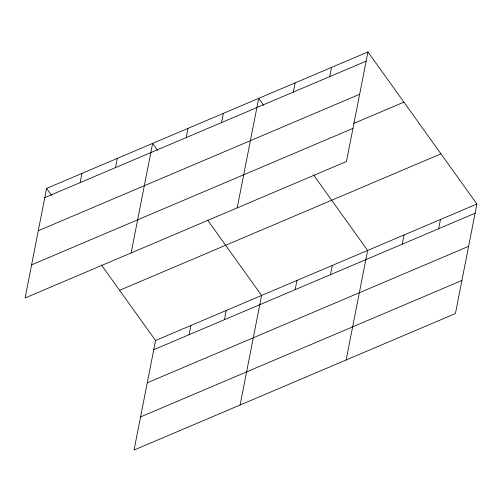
<?xml version="1.0" encoding="UTF-8"?>
<svg xmlns="http://www.w3.org/2000/svg" width="502" height="502" viewBox="0 0 502 502"><rect width="100%" height="100%" fill="white"/><g stroke="black" fill="none" stroke-linecap="round" stroke-linejoin="round"><path stroke-width="0.75" d="M46.592 188.419L25.1 297.968L346.455 161.5L367.947 51.951L46.592 188.419L51.537 195.322M80.132 182.621L81.939 173.41M115.485 167.612L117.292 158.4M131.147 252.933L152.639 143.39L157.584 150.286M186.179 137.586L187.986 128.374M101.523 265.094L155.545 340.5L134.053 450.049L455.408 313.581L476.9 204.032L367.947 51.951M221.533 122.576L223.34 113.364M189.091 334.696L190.898 325.484M237.195 207.903L258.687 98.354L263.632 105.251M224.438 319.686L226.245 310.474M293.3 92.098L295.107 82.886M240.1 405.014L261.592 295.465L207.571 220.058M329.72 76.63L331.527 67.419M295.132 289.667L296.939 280.455M330.485 274.65L332.293 265.439M346.148 359.978L367.64 250.429L313.612 175.022M402.253 244.173L404.06 234.961M438.673 228.705L440.48 219.493M44.785 197.631L366.14 61.162M38.29 230.744L359.645 94.276M353.91 123.366L403.903 102.138M31.595 264.861L352.95 128.393M119.589 290.313L440.944 153.844M155.545 340.5L476.9 204.032M153.737 349.712L475.093 213.243M147.243 382.819L468.598 246.35M140.547 416.936L461.903 280.467"/></g></svg>
